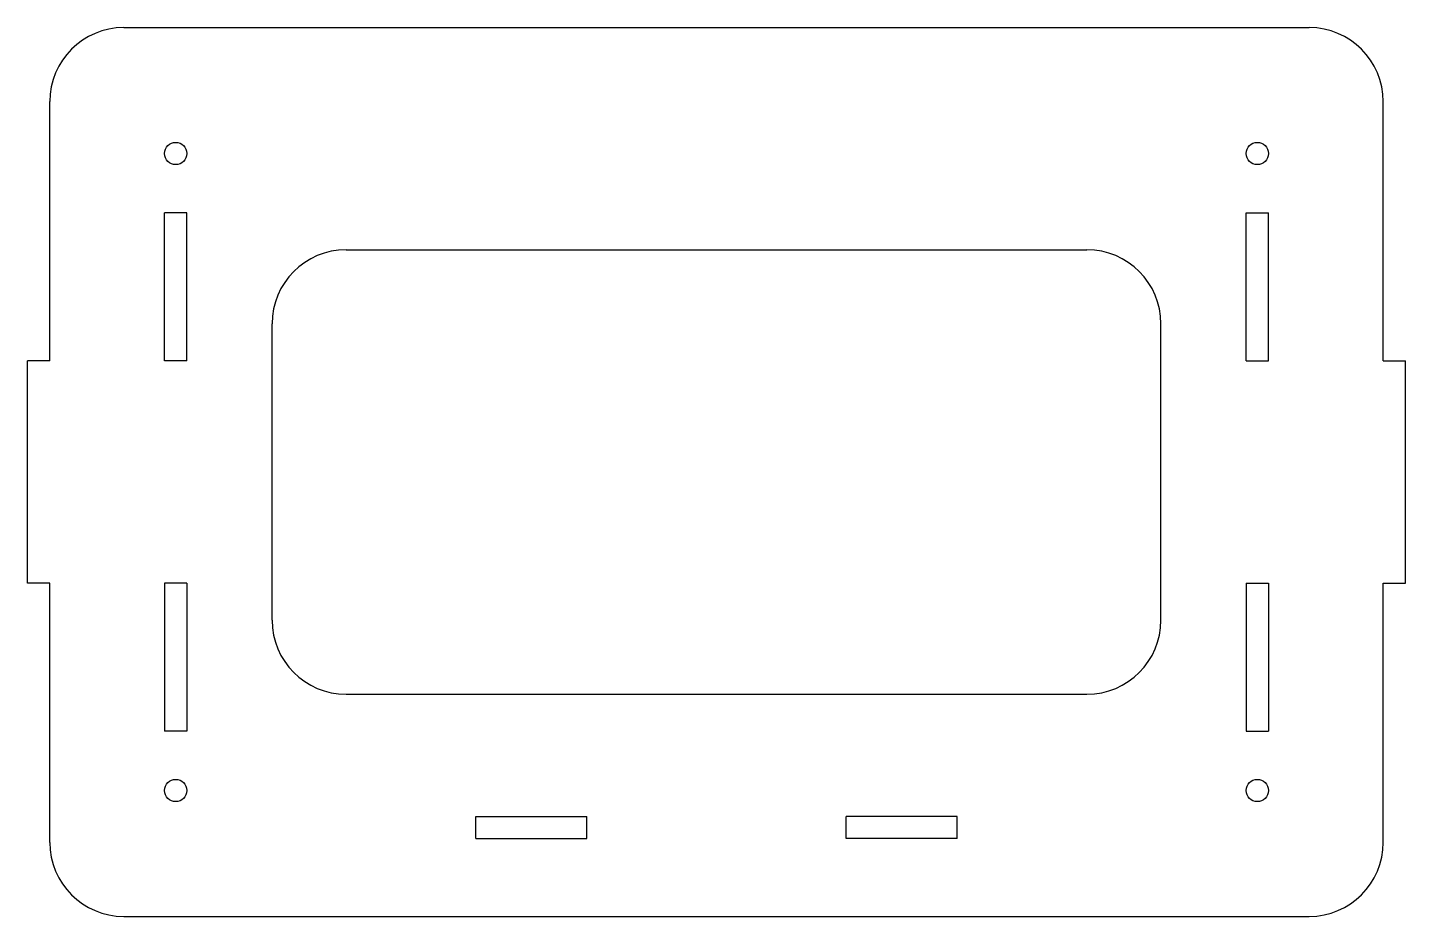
# Model space of a CAD drawing. Extents: x -93 to 93, y -60 to 60.
import ezdxf

# ---------------------------------------------------------------- set-up
doc = ezdxf.new("R2010")
doc.units = 0
doc.layers.get('0').update_dxf_attribs({"linetype": 'CONTINUOUS'})

msp = doc.modelspace()

# ---------------------------------------------------------------- linework, layer by layer
at = {"color": 7, "linetype": 'CONTINUOUS'}
for p, q in [((-80, 60), (80, 60)), ((-90, 15), (-90, 50)), ((90, 15), (90, 50)), ((-71.5, 35), (-74.5, 35)), ((-74.5, 15), (-74.5, 35)), ((-71.5, 15), (-71.5, 35)), ((71.5, 35), (74.5, 35)), ((71.5, 15), (71.5, 35)), ((74.5, 15), (74.5, 35)), ((-50, 30), (50, 30)), ((-60, -20), (-60, 20)), ((60, -20), (60, 20)), ((-93, -15), (-93, 15)), ((-90, 15), (-93, 15)), ((-71.5, 15), (-74.5, 15)), ((71.5, 15), (74.5, 15)), ((90, 15), (93, 15)), ((93, -15), (93, 15)), ((-90, -15), (-93, -15)), ((-90, -50), (-90, -15)), ((-71.5, -15), (-74.5, -15)), ((-74.5, -15), (-74.5, -35)), ((-71.5, -15), (-71.5, -35)), ((71.5, -15), (74.5, -15)), ((71.5, -15), (71.5, -35)), ((74.5, -15), (74.5, -35)), ((90, -15), (93, -15)), ((90, -50), (90, -15)), ((-50, -30), (50, -30)), ((-71.5, -35), (-74.5, -35)), ((71.5, -35), (74.5, -35)), ((-32.5, -46.5), (-17.5, -46.5)), ((-32.5, -49.5), (-32.5, -46.5)), ((-17.5, -49.5), (-17.5, -46.5)), ((32.5, -46.5), (17.5, -46.5)), ((17.5, -49.5), (17.5, -46.5)), ((32.5, -49.5), (32.5, -46.5)), ((-32.5, -49.5), (-17.5, -49.5)), ((32.5, -49.5), (17.5, -49.5)), ((-80, -60), (80, -60))]:
    msp.add_line(p, q, dxfattribs=at)
for centre in [(-73, 43), (73, 43), (-73, -43), (73, -43)]:
    msp.add_circle(centre, 1.5, dxfattribs=at)
for centre, start, end in [((-80, 50), 90, 180), ((80, 50), 0, 90), ((-50, 20), 90, 180), ((50, 20), 0, 90), ((-50, -20), 180, 270), ((50, -20), 270, 0), ((-80, -50), 180, 270), ((80, -50), 270, 0)]:
    msp.add_arc(centre, 10, start, end, dxfattribs=at)

doc.saveas('drawing.dxf')
